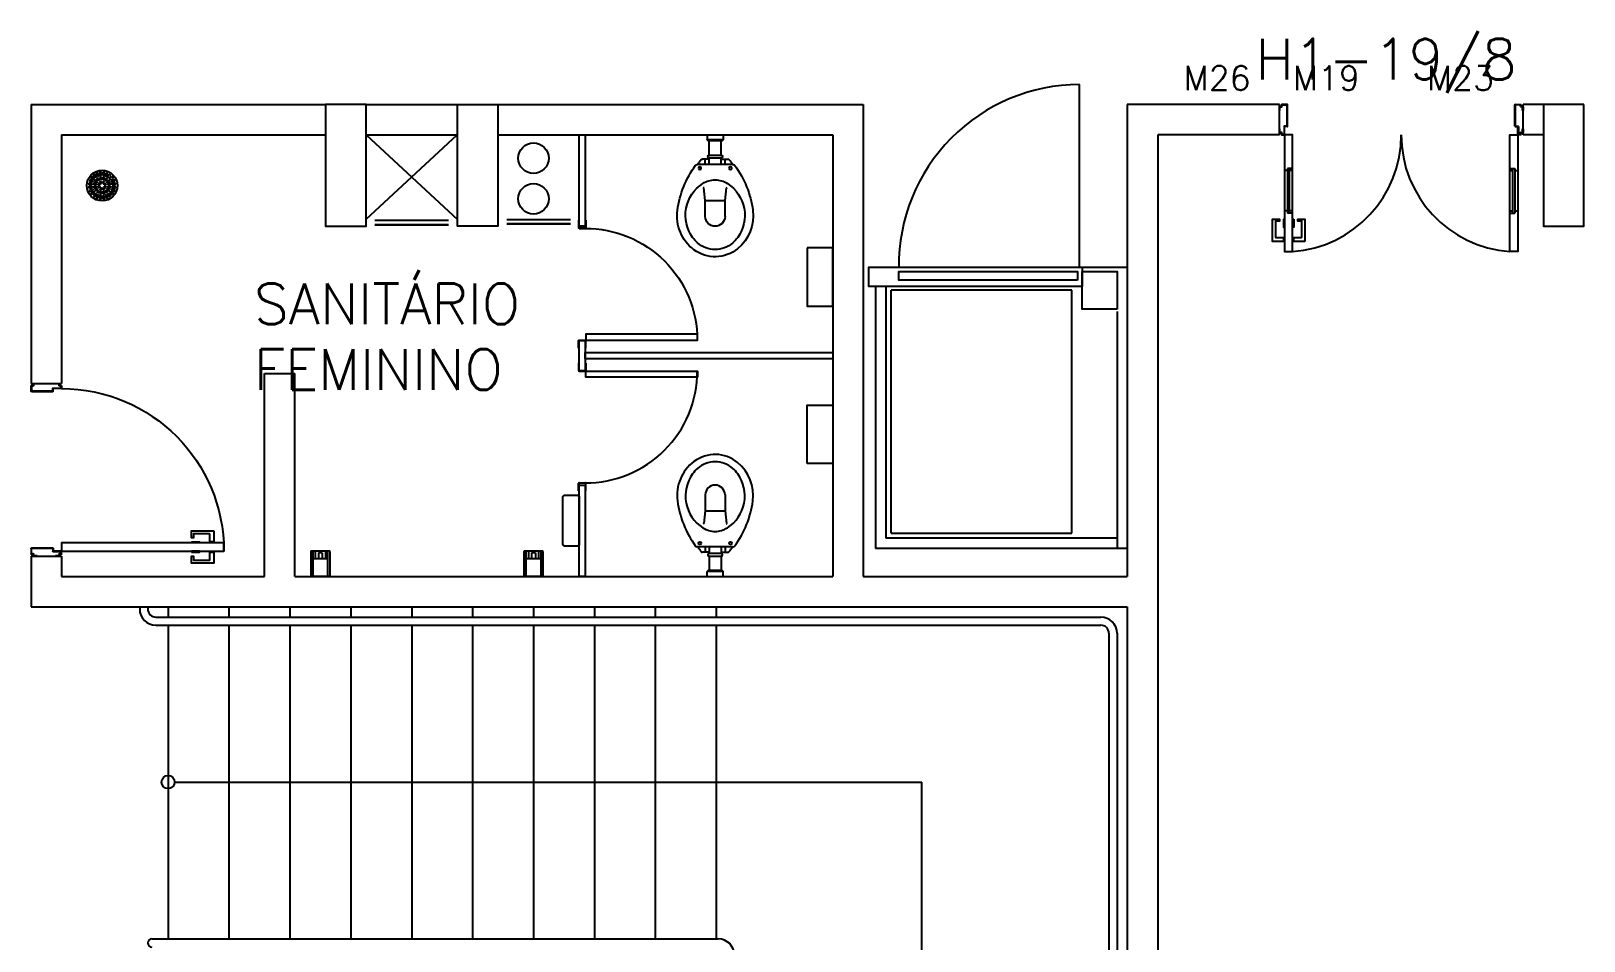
# Model space of a CAD drawing. Header units: millimetres. Extents: x 1887 to 2405, y 1100 to 1335.
# Drawn here: x 2227.71 to 2235.36, y 1226.2 to 1230.68 of the extents above; entities that cross this region are included whole.
import ezdxf

# ---------------------------------------------------------------- set-up
doc = ezdxf.new("R2010")
doc.units = ezdxf.units.MM
doc.linetypes.add('DASHED', pattern=[19.05, 12.7, -6.35])
for name, color, linetype in [('AR-ALV', 2, 'Continuous'), ('AR-CORR', 2, 'Continuous'), ('AR-DIVISÓRIAS', 1, 'Continuous'), ('AR-ELEV2', 1, 'Continuous'), ('AR-ELEV3', 1, 'Continuous'), ('AR-ESQ-C', 1, 'Continuous'), ('AR-ESTC', 3, 'Continuous'), ('AR-LOUCAS', 1, 'Continuous'), ('AR-PIS', 1, 'Continuous'), ('AR-PM', 2, 'Continuous'), ('AR-PORTA', 1, 'Continuous'), ('AR-SHAFT', 1, 'Continuous'), ('AR-SIM', 2, 'Continuous'), ('AR-TXTESQ1-CONG', 1, 'Continuous'), ('DT-ESQ-VENEZIANA-C', 2, 'Continuous'), ('DT-ESQ-VENEZIANA-V', 2, 'Continuous'), ('DV- VISTA', 2, 'Continuous'), ('ENDEREÇO', 2, 'Continuous'), ('EQUIPAMENTO', 2, 'Continuous'), ('HE_TIGRECAD', 1, 'Continuous'), ('maçaneta', 1, 'Continuous'), ('mov', 1, 'Continuous'), ('PM-PERFIL U-C', 2, 'Continuous'), ('PM-VIDRO', 1, 'Continuous'), ('pm1', 2, 'Continuous'), ('pm2', 2, 'Continuous'), ('PRA', 7, 'Continuous'), ('projeção', 1, 'DASHED'), ('TEXTO', 2, 'Continuous'), ('WC1', 1, 'Continuous'), ('WC2', 1, 'Continuous'), ('WC3', 1, 'Continuous')]:
    doc.layers.add(name, color=color, linetype=linetype)
doc.styles.add('S12', font='simplex.shx', dxfattribs={"width": 1.1, "height": 0.12})
doc.styles.add('UNB-100', font='simplex.shx', dxfattribs={"height": 0.2})
doc.styles.add('UNB1-100', font='simplex.shx', dxfattribs={"height": 0.2})

# ---------------------------------------------------------------- blocks, each defined once
blk = doc.blocks.new('elev-plataforma-planta')
at = {"layer": 'AR-ELEV2', "color": 2}
for p, q in [((1.1624, 1.3098), (0.2724, 1.3098)), ((0.2724, 1.3098), (0.2724, 0.1133)), ((1.1624, 1.3098), (1.1624, 0.1133)), ((0.2724, 0.1133), (0.3124, 0.1133)), ((0.3124, 0.1133), (1.1024, 0.1133)), ((1.1024, 0.1133), (1.1624, 0.1133))]:
    blk.add_line(p, q, dxfattribs=at)
for points in [[(0.05, 0.2056), (0.2212, 0.2056), (0.2212, 0.0211), (0.05, 0.0211)], [(0.2212, 0.0938), (1.2735, 0.0938), (1.2735, 0), (0.2212, 0)]]:
    blk.add_lwpolyline(points, close=True, dxfattribs=at)
at = {"layer": 'AR-ELEV3', "color": 2}
for p, q in [((0, 0), (0, 1.3841)), ((0, 1.3841), (1.2397, 1.3841)), ((0.05, 0.218), (0.05, 1.3841)), ((1.2397, 0.0938), (1.2397, 1.3841)), ((0.05, 1.3341), (1.1897, 1.3341)), ((1.1897, 0.0938), (1.1897, 1.3341)), ((0.2212, 0), (0, 0))]:
    blk.add_line(p, q, dxfattribs=at)
blk.add_lwpolyline([(0.2454, 0.0635), (1.1253, 0.0635), (1.1253, 0.0211), (0.2454, 0.0211)], close=True, dxfattribs=at)
at = {"layer": 'projeção', "color": 2}
blk.add_line((0.2353, 0), (0.2353, -0.9), dxfattribs=at)
blk.add_arc((0.2338, -0.0085), 0.8915, 270.09457, 0.5456, dxfattribs=at)
blk = doc.blocks.new('PB')
at = {"layer": 'mov'}
blk.add_arc((0.0015, 0.0172), 0.55, 359.7335, 90, dxfattribs=at)
at = {"layer": 'pm1'}
blk.add_lwpolyline([(0.0315, 0.5673), (0.0315, 0.0172), (0.0015, 0.0172), (0.0015, 0.5673)], close=True, dxfattribs=at)
at = {"layer": 'pm2'}
for p, q in [((-0.0385, 0.0172), (-0.0008, 0.0172)), ((-0.0385, 0.0158), (-0.0385, 0.0172)), ((-0.0008, 0.0158), (-0.0385, 0.0158)), ((0, 0.015), (0, -0.015)), ((0.0015, -0.0152), (0.0015, 0.015)), ((0.5515, -0.0152), (0.5515, 0.015)), ((0.553, 0.015), (0.553, -0.015)), ((0.5915, 0.0172), (0.5537, 0.0172)), ((0.5537, 0.0158), (0.5915, 0.0158)), ((0.5915, 0.0158), (0.5915, 0.0172)), ((-0.001, -0.016), (-0.0385, -0.016)), ((-0.0385, -0.0175), (-0.0385, -0.016)), ((-0.0385, -0.0175), (-0.0008, -0.0175)), ((0.5915, -0.0175), (0.5537, -0.0175)), ((0.554, -0.016), (0.5915, -0.016)), ((0.5915, -0.0175), (0.5915, -0.016))]:
    blk.add_line(p, q, dxfattribs=at)
for centre, radius, start, end in [((-0.0008, 0.015), 0.00225, 0, 90), ((-0.0008, 0.015), 0.00075, 0, 90), ((0.5537, 0.015), 0.00225, 90, 180), ((0.5537, 0.015), 0.00075, 90, 180), ((-0.001, -0.015), 0.001, 270, 0), ((-0.0008, -0.0152), 0.00225, 270, 0), ((0.5537, -0.0152), 0.00225, 180, 270), ((0.554, -0.015), 0.001, 180, 270)]:
    blk.add_arc(centre, radius, start, end, dxfattribs=at)
blk = doc.blocks.new('DV6')
at = {"layer": 'DV- VISTA'}
blk.add_lwpolyline([(0.03, 0), (0.03, -0.45), (0, -0.45), (0, 0)], close=True, dxfattribs=at)
blk = doc.blocks.new('DV3')
at = {"layer": 'DV- VISTA', "color": 2}
blk.add_lwpolyline([(0.03, 0), (0.03, -0.15), (0, -0.15), (0, 0)], close=True, dxfattribs=at)
blk = doc.blocks.new('DV4')
at = {"layer": 'DV- VISTA', "color": 2}
blk.add_lwpolyline([(0.03, 0), (0.03, -1.22), (0, -1.22), (0, 0)], close=True, dxfattribs=at)
blk = doc.blocks.new('PM3')
at = {"layer": 'maçaneta'}
for points in [[(0.02, 0.825), (-0.035, 0.825), (-0.035, 0.715), (0, 0.715), (0, 0.725), (-0.02, 0.725), (-0.02, 0.8035, -0.414214), (-0.0185, 0.805), (0.02, 0.805)], [(0.125, 0.825), (0.07, 0.825), (0.07, 0.805), (0.1085, 0.805, -0.414214), (0.11, 0.8035), (0.11, 0.725), (0.09, 0.725), (0.09, 0.715), (0.125, 0.715)]]:
    blk.add_lwpolyline(points, format="xyb", close=True, dxfattribs=at)
for points in [[(0.02, 0.715), (0.02, 0.755), (0.025, 0.755), (0.025, 0.715)], [(0.07, 0.715), (0.07, 0.755), (0.065, 0.755), (0.065, 0.715)]]:
    blk.add_lwpolyline(points, close=True, dxfattribs=at)
at = {"layer": 'mov'}
blk.add_arc((0.025, 0.075), 0.8, 0, 90, dxfattribs=at)
at = {"layer": 'PM-PERFIL U-C'}
for p, q in [((0, 0.045), (0, 0.0635)), ((0.002, 0.045), (0, 0.045)), ((0.0015, 0.065), (0.01, 0.065)), ((0.002, 0.063), (0.002, 0.045)), ((0.0105, 0.063), (0.002, 0.063)), ((0.01, 0.065), (0.01, 0.0735)), ((0.0115, 0.075), (0.0235, 0.075)), ((0.012, 0.073), (0.012, 0.0645)), ((0.023, 0.073), (0.012, 0.073)), ((0.023, 0.0335), (0.023, 0.073)), ((0.038, 0.032), (0.0245, 0.032)), ((0.025, 0.0735), (0.025, 0.034)), ((0.0385, 0.034), (0.025, 0.034)), ((0.038, 0.032), (0.038, -0.073)), ((0.04, 0.0325), (0.04, -0.0735)), ((0.81, 0.0325), (0.81, -0.0735)), ((0.8115, 0.034), (0.825, 0.034)), ((0.812, 0.032), (0.8255, 0.032)), ((0.812, 0.032), (0.812, -0.073)), ((0.825, 0.0735), (0.825, 0.034)), ((0.8385, 0.075), (0.8265, 0.075)), ((0.827, 0.073), (0.838, 0.073)), ((0.827, 0.0335), (0.827, 0.073)), ((0.838, 0.073), (0.838, 0.0645)), ((0.8395, 0.063), (0.848, 0.063)), ((0.84, 0.065), (0.84, 0.0735)), ((0.8485, 0.065), (0.84, 0.065)), ((0.848, 0.063), (0.848, 0.045)), ((0.848, 0.045), (0.85, 0.045)), ((0.85, 0.045), (0.85, 0.0635)), ((0, -0.045), (0.002, -0.045)), ((0, -0.0635), (0, -0.045)), ((0.01, -0.065), (0.0015, -0.065)), ((0.002, -0.045), (0.002, -0.063)), ((0.002, -0.063), (0.0105, -0.063)), ((0.01, -0.0735), (0.01, -0.065)), ((0.0385, -0.075), (0.0115, -0.075)), ((0.012, -0.0645), (0.012, -0.073)), ((0.012, -0.073), (0.038, -0.073)), ((0.8115, -0.075), (0.8385, -0.075)), ((0.838, -0.073), (0.812, -0.073)), ((0.838, -0.0645), (0.838, -0.073)), ((0.848, -0.063), (0.8395, -0.063)), ((0.84, -0.0735), (0.84, -0.065)), ((0.84, -0.065), (0.8485, -0.065)), ((0.85, -0.045), (0.848, -0.045)), ((0.848, -0.045), (0.848, -0.063)), ((0.85, -0.0635), (0.85, -0.045))]:
    blk.add_line(p, q, dxfattribs=at)
for centre, start, end in [((0.0015, 0.0635), 90, 180), ((0.0115, 0.0735), 90, 180), ((0.0105, 0.0645), 270, 0), ((0.0245, 0.0335), 180, 270), ((0.0235, 0.0735), 360, 90), ((0.0385, 0.0325), 0, 90), ((0.8115, 0.0325), 90, 180), ((0.8265, 0.0735), 90, 180), ((0.8255, 0.0335), 270, 0), ((0.8395, 0.0645), 180, 270), ((0.8385, 0.0735), 0, 90), ((0.8485, 0.0635), 0, 90), ((0.0015, -0.0635), 180, 270), ((0.0115, -0.0735), 180, 270), ((0.0105, -0.0645), 0, 90), ((0.0385, -0.0735), 269.93864, 0), ((0.8115, -0.0735), 180, 270.06136), ((0.8395, -0.0645), 90, 180), ((0.8385, -0.0735), 270, 0), ((0.8485, -0.0635), 270, 0)]:
    blk.add_arc(centre, 0.0015, start, end, dxfattribs=at)
at = {"layer": 'pm1'}
blk.add_lwpolyline([(0.065, 0.875), (0.065, 0.075), (0.025, 0.075), (0.025, 0.875)], close=True, dxfattribs=at)
blk = doc.blocks.new('marco-d')
at = {"layer": 'PM-PERFIL U-C'}
for p, q in [((-0.0135, 0), (-0.0015, 0)), ((-0.025, -0.03), (-0.025, -0.0115)), ((-0.023, -0.03), (-0.025, -0.03)), ((-0.0235, -0.01), (-0.015, -0.01)), ((-0.0145, -0.012), (-0.023, -0.012)), ((-0.023, -0.012), (-0.023, -0.03)), ((-0.015, -0.01), (-0.015, -0.0015)), ((-0.002, -0.002), (-0.013, -0.002)), ((-0.013, -0.002), (-0.013, -0.0105)), ((-0.002, -0.0415), (-0.002, -0.002)), ((0.013, -0.043), (-0.0005, -0.043)), ((0, -0.0015), (0, -0.041)), ((0.0135, -0.041), (0, -0.041)), ((0.013, -0.043), (0.013, -0.148)), ((0.015, -0.0425), (0.015, -0.1485)), ((-0.025, -0.1385), (-0.025, -0.12)), ((-0.025, -0.12), (-0.023, -0.12)), ((-0.015, -0.14), (-0.0235, -0.14)), ((-0.023, -0.12), (-0.023, -0.138)), ((-0.023, -0.138), (-0.0145, -0.138)), ((-0.015, -0.1485), (-0.015, -0.14)), ((0.0135, -0.15), (-0.0135, -0.15)), ((-0.013, -0.1395), (-0.013, -0.148)), ((-0.013, -0.148), (0.013, -0.148))]:
    blk.add_line(p, q, dxfattribs=at)
for centre, start, end in [((-0.0135, -0.0015), 90, 180), ((-0.0015, -0.0015), 360, 90), ((-0.0235, -0.0115), 90, 180), ((-0.0145, -0.0105), 270, 0), ((-0.0005, -0.0415), 180, 270), ((0.0135, -0.0425), 0, 90), ((-0.0235, -0.1385), 180, 270), ((-0.0135, -0.1485), 180, 270), ((-0.0145, -0.1395), 0, 90), ((0.0135, -0.1485), 269.93864, 0)]:
    blk.add_arc(centre, 0.0015, start, end, dxfattribs=at)
blk = doc.blocks.new('marco-e')
at = {"layer": 'PM-PERFIL U-C'}
for p, q in [((-0.015, -0.0425), (-0.015, -0.1485)), ((-0.0135, -0.041), (0, -0.041)), ((-0.013, -0.043), (0.0005, -0.043)), ((-0.013, -0.043), (-0.013, -0.148)), ((0, -0.0015), (0, -0.041)), ((0.0135, 0), (0.0015, 0)), ((0.002, -0.0415), (0.002, -0.002)), ((0.002, -0.002), (0.013, -0.002)), ((0.013, -0.002), (0.013, -0.0105)), ((0.0145, -0.012), (0.023, -0.012)), ((0.015, -0.01), (0.015, -0.0015)), ((0.0235, -0.01), (0.015, -0.01)), ((0.023, -0.012), (0.023, -0.03)), ((0.023, -0.03), (0.025, -0.03)), ((0.025, -0.03), (0.025, -0.0115)), ((-0.0135, -0.15), (0.0135, -0.15)), ((0.013, -0.148), (-0.013, -0.148)), ((0.013, -0.1395), (0.013, -0.148)), ((0.023, -0.138), (0.0145, -0.138)), ((0.015, -0.14), (0.0235, -0.14)), ((0.015, -0.1485), (0.015, -0.14)), ((0.025, -0.12), (0.023, -0.12)), ((0.023, -0.12), (0.023, -0.138)), ((0.025, -0.1385), (0.025, -0.12))]:
    blk.add_line(p, q, dxfattribs=at)
for centre, start, end in [((-0.0135, -0.0425), 90, 180), ((0.0015, -0.0015), 90, 180), ((0.0005, -0.0415), 270, 0), ((0.0145, -0.0105), 180, 270), ((0.0135, -0.0015), 0, 90), ((0.0235, -0.0115), 0, 90), ((-0.0135, -0.1485), 180, 270.06136), ((0.0145, -0.1395), 90, 180), ((0.0135, -0.1485), 270, 0), ((0.0235, -0.1385), 270, 0)]:
    blk.add_arc(centre, 0.0015, start, end, dxfattribs=at)
blk = doc.blocks.new('PM6V')
at = {"layer": 'maçaneta'}
for points in [[(1.075, 0.675), (1.13, 0.675), (1.13, 0.655), (1.0915, 0.655, 0.414214), (1.09, 0.6535), (1.09, 0.575), (1.11, 0.575), (1.11, 0.565), (1.075, 0.565)], [(1.18, 0.675), (1.235, 0.675), (1.235, 0.565), (1.2, 0.565), (1.2, 0.575), (1.22, 0.575), (1.22, 0.6535, 0.414214), (1.2185, 0.655), (1.18, 0.655)]]:
    blk.add_lwpolyline(points, format="xyb", close=True, dxfattribs=at)
for points in [[(1.13, 0.565), (1.13, 0.605), (1.135, 0.605), (1.135, 0.565)], [(1.18, 0.565), (1.18, 0.605), (1.175, 0.605), (1.175, 0.565)]]:
    blk.add_lwpolyline(points, close=True, dxfattribs=at)
at = {"layer": 'mov'}
for centre, start, end in [((0.025, 0.1514), 359.86061, 86.01115), ((1.175, 0.1514), 93.98885, 180.13939)]:
    blk.add_arc(centre, 0.575, start, end, dxfattribs=at)
at = {"layer": 'PM-VIDRO'}
for p, q in [((0.04, 0.325), (0.04, 0.525)), ((0.05, 0.525), (0.05, 0.325)), ((1.15, 0.525), (1.15, 0.325)), ((1.16, 0.325), (1.16, 0.525))]:
    blk.add_line(p, q, dxfattribs=at)
at = {"layer": 'pm1'}
for p, q in [((0.04, 0.525), (0.025, 0.525)), ((0.065, 0.535), (0.04, 0.535)), ((0.04, 0.525), (0.04, 0.535)), ((0.05, 0.535), (0.05, 0.525)), ((0.065, 0.525), (0.05, 0.525)), ((0.065, 0.535), (0.065, 0.525)), ((1.135, 0.535), (1.135, 0.525)), ((1.135, 0.535), (1.16, 0.535)), ((1.135, 0.525), (1.15, 0.525)), ((1.15, 0.535), (1.15, 0.525)), ((1.16, 0.525), (1.16, 0.535)), ((1.16, 0.525), (1.175, 0.525)), ((0.04, 0.325), (0.025, 0.325)), ((0.04, 0.315), (0.04, 0.325)), ((0.065, 0.315), (0.04, 0.315)), ((0.065, 0.325), (0.05, 0.325)), ((0.05, 0.325), (0.05, 0.315)), ((0.065, 0.325), (0.065, 0.315)), ((1.135, 0.325), (1.135, 0.315)), ((1.135, 0.325), (1.15, 0.325)), ((1.135, 0.315), (1.16, 0.315)), ((1.15, 0.325), (1.15, 0.315)), ((1.16, 0.315), (1.16, 0.325)), ((1.16, 0.325), (1.175, 0.325))]:
    blk.add_line(p, q, dxfattribs=at)
for points in [[(0.025, 0.525), (0.025, 0.725), (0.065, 0.725), (0.065, 0.525)], [(1.175, 0.525), (1.175, 0.725), (1.135, 0.725), (1.135, 0.525)], [(0.065, 0.325), (0.065, 0.15), (0.025, 0.15), (0.025, 0.325)], [(1.135, 0.325), (1.135, 0.15), (1.175, 0.15), (1.175, 0.325)]]:
    blk.add_lwpolyline(points, dxfattribs=at)
at = {"layer": 'pm2'}
for p, q in [((0.025, 0.325), (0.025, 0.525)), ((0.065, 0.525), (0.065, 0.325)), ((1.135, 0.525), (1.135, 0.325)), ((1.175, 0.325), (1.175, 0.525))]:
    blk.add_line(p, q, dxfattribs=at)
at = {"layer": 'pm1'}
for name, p in [('marco-d', (0.025, 0.15)), ('marco-e', (1.175, 0.15))]:
    blk.add_blockref(name, p, dxfattribs=at)
blk = doc.blocks.new('PPLR-01p')
at = {"layer": 'WC1', "color": 1}
blk.add_lwpolyline([(-0.1435, 0.126), (0.1435, 0.126), (0.1435, 0), (-0.1435, 0), (-0.1435, 0.126)], dxfattribs=at)
blk = doc.blocks.new('TLHR-01p')
at = {"layer": 'WC1', "color": 1}
blk.add_lwpolyline([(-0.117, 0.08), (0.117, 0.08, -0.414214), (0.125, 0.072), (0.125, 0.008, -0.414214), (0.117, 0), (-0.117, 0, -0.414214), (-0.125, 0.008), (-0.125, 0.072, -0.414214)], format="xyb", close=True, dxfattribs=at)
blk = doc.blocks.new('SBSPRAY-P')
at = {"layer": 'WC1', "color": 1}
for p, q in [((-0.0444, 0), (0.0444, 0)), ((-0.0469, -0.122), (-0.0469, -0.0025)), ((-0.0376, -0.0025), (-0.0376, -0.122)), ((0.0376, -0.122), (0.0376, -0.0025)), ((0.0376, -0.0025), (0.0376, -0.122)), ((0.0469, -0.122), (0.0469, -0.0025)), ((-0.0444, -0.1245), (0.0444, -0.1245)), ((-0.0376, -0.0861), (0.0376, -0.0861))]:
    blk.add_line(p, q, dxfattribs=at)
for centre, start, end in [((-0.0444, -0.0025), 90, 180), ((0.0444, -0.0025), 0, 90), ((-0.0351, -0.0025), 90, 180), ((0.0351, -0.0025), 0, 90), ((-0.0444, -0.122), 180, 270), ((-0.0351, -0.122), 180, 270), ((0.0351, -0.122), 270, 360), ((0.0444, -0.122), 270, 0)]:
    blk.add_arc(centre, 0.0025, start, end, dxfattribs=at)
at = {"layer": 'WC2', "color": 1}
for p, q in [((-0.0247, -0.1245), (-0.0247, -0.0861)), ((-0.0096, -0.1161), (-0.0096, -0.0861)), ((-0.0096, -0.1161), (0.0096, -0.1161)), ((0.0096, -0.1161), (0.0096, -0.0861)), ((0.0247, -0.1245), (0.0247, -0.0861))]:
    blk.add_line(p, q, dxfattribs=at)
blk = doc.blocks.new('BACI-01P')
at = {"layer": 'WC1'}
for p, q in [((0.146, 0.0857), (0.146, 0.0887)), ((0.1191, 0.03), (0.1139, 0.03)), ((0.1139, 0.0298), (0.1139, -0.0298)), ((0.1191, 0.03), (0.1191, 0.0624)), ((0.1191, -0.03), (0.1139, -0.03)), ((0.1191, -0.03), (0.1191, -0.0624)), ((0.146, -0.0857), (0.146, -0.0887))]:
    blk.add_line(p, q, dxfattribs=at)
for centre, radius, start, end in [((0.4364, -0.2936), 0.4837, 97.68046, 126.34544), ((0.3996, -0.0205), 0.2081, 36.88811, 97.68046), ((0.4044, -0.3155), 0.4771, 122.78184, 126.16044), ((0.1551, 0.0887), 0.00909, 126.33581, 180), ((0.4268, 0), 0.174, 320.47667, 36.88811), ((0.1282, 0.0624), 0.00909, 126.16044, 180), ((0.1282, -0.0624), 0.00909, 180, 233.83956), ((0.4044, 0.3155), 0.4771, 233.83956, 237.21816), ((0.1551, -0.0887), 0.00909, 180, 238.98254), ((0.4364, 0.2936), 0.4837, 233.75773, 262.31954), ((0.3996, 0.0205), 0.2081, 262.31954, 320.89786)]:
    blk.add_arc(centre, radius, start, end, dxfattribs=at)
at = {"layer": 'WC2'}
for p, q in [((0.146, -0.0857), (0.146, 0.0857)), ((0, 0.04), (0.023, 0.04)), ((0.025, 0.035), (0.025, 0.038)), ((0.025, -0.035), (0.025, 0.035)), ((0.025, 0.035), (0.028, 0.035)), ((0.03, -0.033), (0.03, 0.033)), ((0.1, 0.03), (0.03, 0.03)), ((0.1, 0.0298), (0.1, -0.0298)), ((0, -0.04), (0.023, -0.04)), ((0.025, -0.038), (0.025, -0.035)), ((0.025, -0.035), (0.028, -0.035)), ((0.1, -0.03), (0.03, -0.03))]:
    blk.add_line(p, q, dxfattribs=at)
for centre, radius, start, end in [((0.3966, -0.0404), 0.1866, 54.25145, 147.32014), ((0.4126, -0.0182), 0.1592, 41.32993, 54.25145), ((0.4333, 0), 0.1317, 0, 41.32993), ((0.023, 0.038), 0.002, 0, 90), ((0.028, 0.033), 0.002, 0, 90), ((0.107, 0.0298), 0.00697, 0, 180), ((0.3335, 0), 0.1117, 147.32014, 180), ((0.3335, 0), 0.1117, 180, 212.67986), ((0.4333, 0), 0.1317, 318.67007, 0), ((0.023, -0.038), 0.002, 270, 0), ((0.028, -0.033), 0.002, 270, 0), ((0.107, -0.0298), 0.00697, 180, 0), ((0.3966, 0.0404), 0.1866, 212.67986, 305.74855), ((0.4126, 0.0182), 0.1592, 305.74855, 318.67007)]:
    blk.add_arc(centre, radius, start, end, dxfattribs=at)
at = {"layer": 'WC3'}
for p, q in [((0.146, 0.0497), (0.1191, 0.0497)), ((0.146, 0.03), (0.1191, 0.03)), ((0.146, -0.03), (0.1191, -0.03)), ((0.146, -0.0497), (0.1191, -0.0497))]:
    blk.add_line(p, q, dxfattribs=at)
at = {"layer": 'WC3', "color": 1}
for p, q in [((0.261, 0.0562), (0.2593, 0.0585)), ((0.3229, 0.0486), (0.261, 0.0562)), ((0.3229, 0.0486), (0.3229, -0.0486)), ((0.4015, 0.0486), (0.3229, 0.0486)), ((0.261, -0.0562), (0.2593, -0.0585)), ((0.3229, -0.0486), (0.261, -0.0562)), ((0.4015, -0.0486), (0.3229, -0.0486))]:
    blk.add_line(p, q, dxfattribs=at)
for centre in [(0.1641, 0.075), (0.1641, -0.075)]:
    blk.add_circle(centre, 0.00682, dxfattribs=at)
blk.add_arc((0.4015, 0), 0.0486, 270, 90, dxfattribs=at)
blk = doc.blocks.new('caixasifon')
at = {"layer": 'HE_TIGRECAD', "color": 1}
for p, q in [((-0.0494, 0.003), (-0.0657, 0.003)), ((-0.0485, 0.0099), (-0.0643, 0.0141)), ((-0.0469, 0.0157), (-0.0627, 0.0199)), ((-0.0443, 0.0221), (-0.0584, 0.0303)), ((-0.0413, 0.0273), (-0.0554, 0.0355)), ((-0.0371, 0.0328), (-0.0486, 0.0444)), ((-0.0328, 0.0371), (-0.0444, 0.0486)), ((-0.0283, 0.003), (-0.0414, 0.003)), ((-0.0273, 0.0081), (-0.0394, 0.0131)), ((-0.025, 0.0136), (-0.0371, 0.0186)), ((-0.0273, 0.0413), (-0.0355, 0.0554)), ((-0.0222, 0.0179), (-0.0314, 0.0271)), ((-0.0221, 0.0443), (-0.0303, 0.0584)), ((-0.0179, 0.0222), (-0.0271, 0.0314)), ((-0.0106, 0.003), (-0.0203, 0.003)), ((-0.0157, 0.0469), (-0.0199, 0.0627)), ((-0.0136, 0.025), (-0.0186, 0.0371)), ((-0.0096, 0.0054), (-0.0165, 0.0122)), ((-0.0099, 0.0485), (-0.0141, 0.0643)), ((-0.0081, 0.0273), (-0.0131, 0.0394)), ((-0.0054, 0.0096), (-0.0122, 0.0165)), ((-0.003, 0.0494), (-0.003, 0.0657)), ((-0.003, 0.0283), (-0.003, 0.0414)), ((-0.003, 0.0106), (-0.003, 0.0203)), ((0.003, 0.0494), (0.003, 0.0657)), ((0.003, 0.0283), (0.003, 0.0414)), ((0.003, 0.0106), (0.003, 0.0203)), ((0.0054, 0.0096), (0.0122, 0.0165)), ((0.0081, 0.0273), (0.0131, 0.0394)), ((0.0096, 0.0054), (0.0165, 0.0122)), ((0.0099, 0.0485), (0.0141, 0.0643)), ((0.0106, 0.003), (0.0203, 0.003)), ((0.0136, 0.025), (0.0186, 0.0371)), ((0.0157, 0.0469), (0.0199, 0.0627)), ((0.0179, 0.0222), (0.0271, 0.0314)), ((0.0221, 0.0443), (0.0303, 0.0584)), ((0.0222, 0.0179), (0.0314, 0.0271)), ((0.025, 0.0136), (0.0371, 0.0186)), ((0.0273, 0.0413), (0.0355, 0.0554)), ((0.0273, 0.0081), (0.0394, 0.0131)), ((0.0283, 0.003), (0.0414, 0.003)), ((0.0328, 0.0371), (0.0444, 0.0486)), ((0.0371, 0.0328), (0.0486, 0.0444)), ((0.0413, 0.0273), (0.0554, 0.0355)), ((0.0443, 0.0221), (0.0584, 0.0303)), ((0.0469, 0.0157), (0.0627, 0.0199)), ((0.0485, 0.0099), (0.0643, 0.0141)), ((0.0494, 0.003), (0.0657, 0.003)), ((-0.0494, -0.003), (-0.0657, -0.003)), ((-0.0485, -0.0099), (-0.0643, -0.0141)), ((-0.0469, -0.0157), (-0.0627, -0.0199)), ((-0.0443, -0.0221), (-0.0584, -0.0303)), ((-0.0413, -0.0273), (-0.0554, -0.0355)), ((-0.0371, -0.0328), (-0.0486, -0.0444)), ((-0.0328, -0.0371), (-0.0444, -0.0486)), ((-0.0283, -0.003), (-0.0414, -0.003)), ((-0.0273, -0.0081), (-0.0394, -0.0131)), ((-0.025, -0.0136), (-0.0371, -0.0186)), ((-0.0273, -0.0413), (-0.0355, -0.0554)), ((-0.0222, -0.0179), (-0.0314, -0.0271)), ((-0.0221, -0.0443), (-0.0303, -0.0584)), ((-0.0179, -0.0222), (-0.0271, -0.0314)), ((-0.0106, -0.003), (-0.0203, -0.003)), ((-0.0157, -0.0469), (-0.0199, -0.0627)), ((-0.0136, -0.025), (-0.0186, -0.0371)), ((-0.0096, -0.0054), (-0.0165, -0.0122)), ((-0.0099, -0.0485), (-0.0141, -0.0643)), ((-0.0081, -0.0273), (-0.0131, -0.0394)), ((-0.0054, -0.0096), (-0.0122, -0.0165)), ((-0.003, -0.0106), (-0.003, -0.0203)), ((-0.003, -0.0283), (-0.003, -0.0414)), ((-0.003, -0.0494), (-0.003, -0.0657)), ((0.003, -0.0106), (0.003, -0.0203)), ((0.003, -0.0283), (0.003, -0.0414)), ((0.003, -0.0494), (0.003, -0.0657)), ((0.0054, -0.0096), (0.0122, -0.0165)), ((0.0081, -0.0273), (0.0131, -0.0394)), ((0.0096, -0.0054), (0.0165, -0.0122)), ((0.0099, -0.0485), (0.0141, -0.0643)), ((0.0106, -0.003), (0.0203, -0.003)), ((0.0136, -0.025), (0.0186, -0.0371)), ((0.0157, -0.0469), (0.0199, -0.0627)), ((0.0179, -0.0222), (0.0271, -0.0314)), ((0.0221, -0.0443), (0.0303, -0.0584)), ((0.0222, -0.0179), (0.0314, -0.0271)), ((0.025, -0.0136), (0.0371, -0.0186)), ((0.0273, -0.0081), (0.0394, -0.0131)), ((0.0273, -0.0413), (0.0355, -0.0554)), ((0.0283, -0.003), (0.0414, -0.003)), ((0.0328, -0.0371), (0.0444, -0.0486)), ((0.0371, -0.0328), (0.0486, -0.0444)), ((0.0413, -0.0273), (0.0554, -0.0355)), ((0.0443, -0.0221), (0.0584, -0.0303)), ((0.0469, -0.0157), (0.0627, -0.0199)), ((0.0485, -0.0099), (0.0643, -0.0141)), ((0.0494, -0.003), (0.0657, -0.003))]:
    blk.add_line(p, q, dxfattribs=at)
blk.add_circle((0, 0), 0.0755, dxfattribs=at)
for radius, start, end in [(0.0658, 167.61318, 177.38682), (0.0658, 152.61318, 162.38682), (0.0658, 137.61318, 147.38682), (0.0495, 168.4746, 176.5254), (0.0495, 153.4746, 161.5254), (0.0658, 122.61318, 132.38682), (0.0415, 161.64548, 175.85452), (0.0495, 138.4746, 146.5254), (0.0415, 139.14548, 153.35452), (0.0495, 123.4746, 131.5254), (0.0658, 107.61318, 117.38682), (0.0285, 163.54233, 173.95767), (0.0415, 116.64548, 130.85452), (0.0285, 141.04233, 151.45767), (0.0495, 108.4746, 116.5254), (0.0205, 143.41497, 171.58503), (0.0285, 118.54233, 128.95767), (0.0658, 92.61318, 102.38682), (0.0415, 94.14548, 108.35452), (0.0205, 98.41497, 126.58503), (0.011, 150.82662, 164.17338), (0.0495, 93.4746, 101.5254), (0.0285, 96.04233, 106.45767), (0.011, 105.82662, 119.17338), (0.0658, 77.61318, 87.38682), (0.0495, 78.4746, 86.5254), (0.0415, 71.64548, 85.85452), (0.0285, 73.54233, 83.95767), (0.0205, 53.41497, 81.58503), (0.011, 60.82662, 74.17338), (0.011, 15.82662, 29.17338), (0.0285, 51.04233, 61.45767), (0.0495, 63.4746, 71.5254), (0.0205, 8.41497, 36.58503), (0.0415, 49.14548, 63.35452), (0.0658, 62.61318, 72.38682), (0.0285, 28.54233, 38.95767), (0.0495, 48.4746, 56.5254), (0.0285, 6.04233, 16.45767), (0.0415, 26.64548, 40.85452), (0.0658, 47.61318, 57.38682), (0.0495, 33.4746, 41.5254), (0.0415, 4.14548, 18.35452), (0.0495, 18.4746, 26.5254), (0.0495, 3.4746, 11.5254), (0.0658, 32.61318, 42.38682), (0.0658, 17.61318, 27.38682), (0.0658, 2.61318, 12.38682), (0.0658, 182.61318, 192.38682), (0.0658, 197.61318, 207.38682), (0.0658, 212.61318, 222.38682), (0.0495, 183.4746, 191.5254), (0.0495, 198.4746, 206.5254), (0.0658, 227.61318, 237.38682), (0.0415, 184.14548, 198.35452), (0.0495, 213.4746, 221.5254), (0.0415, 206.64548, 220.85452), (0.0495, 228.4746, 236.5254), (0.0658, 242.61318, 252.38682), (0.0285, 186.04233, 196.45767), (0.0415, 229.14548, 243.35452), (0.0285, 208.54233, 218.95767), (0.0495, 243.4746, 251.5254), (0.0205, 188.41497, 216.58503), (0.0285, 231.04233, 241.45767), (0.0658, 257.61318, 267.38682), (0.0415, 251.64548, 265.85452), (0.0205, 233.41497, 261.58503), (0.011, 195.82662, 209.17338), (0.0495, 258.4746, 266.5254), (0.0285, 253.54233, 263.95767), (0.011, 240.82662, 254.17338), (0.011, 285.82662, 299.17338), (0.0205, 278.41497, 306.58503), (0.0285, 276.04233, 286.45767), (0.0415, 274.14548, 288.35452), (0.0495, 273.4746, 281.5254), (0.0658, 272.61318, 282.38682), (0.011, 330.82662, 344.17338), (0.0285, 298.54233, 308.95767), (0.0495, 288.4746, 296.5254), (0.0205, 323.41497, 351.58503), (0.0415, 296.64548, 310.85452), (0.0658, 287.61318, 297.38682), (0.0285, 321.04233, 331.45767), (0.0285, 343.54233, 353.95767), (0.0495, 303.4746, 311.5254), (0.0415, 319.14548, 333.35452), (0.0658, 302.61318, 312.38682), (0.0495, 318.4746, 326.5254), (0.0415, 341.64548, 355.85452), (0.0495, 333.4746, 341.5254), (0.0495, 348.4746, 356.5254), (0.0658, 317.61318, 327.38682), (0.0658, 332.61318, 342.38682), (0.0658, 347.61318, 357.38682)]:
    blk.add_arc((0, 0), radius, start, end, dxfattribs=at)

msp = doc.modelspace()

# ---------------------------------------------------------------- linework, layer by layer
at = {"layer": 'AR-ALV'}
for p, q in [((2227.7097, 1230.3235), (2229.1597, 1230.3235)), ((2227.7097, 1230.3235), (2227.7097, 1228.9485)), ((2229.3597, 1230.3235), (2229.8097, 1230.3235)), ((2230.0097, 1230.3235), (2231.8097, 1230.3235)), ((2231.8097, 1230.3235), (2231.8097, 1227.9985)), ((2233.8597, 1230.3235), (2233.1097, 1230.3235)), ((2233.1097, 1230.3235), (2233.1097, 1227.9985)), ((2233.1097, 1230.3235), (2233.1097, 1227.9985)), ((2233.8597, 1230.1735), (2233.8597, 1230.3235)), ((2235.0597, 1230.1735), (2235.0597, 1230.3235)), ((2235.1597, 1230.3235), (2235.0597, 1230.3235)), ((2227.8597, 1230.1735), (2229.1597, 1230.1735)), ((2227.8597, 1230.1735), (2227.8597, 1228.9485)), ((2229.3597, 1230.1735), (2229.8097, 1230.1735)), ((2230.0097, 1230.1735), (2231.6597, 1230.1735)), ((2231.6597, 1230.1735), (2231.6597, 1227.9985)), ((2233.2597, 1230.1735), (2233.2597, 1224.2485)), ((2233.8597, 1230.1735), (2233.2597, 1230.1735)), ((2235.1597, 1230.1735), (2235.0597, 1230.1735)), ((2228.8597, 1228.9985), (2229.0097, 1228.9985)), ((2228.8597, 1227.9985), (2228.8597, 1228.9985)), ((2229.0097, 1227.9985), (2229.0097, 1228.9985)), ((2227.7097, 1228.9485), (2227.8597, 1228.9485)), ((2227.7097, 1228.0985), (2227.7097, 1227.8485)), ((2227.7097, 1228.0985), (2227.8597, 1228.0985)), ((2227.8597, 1228.0985), (2227.8597, 1227.9985)), ((2227.8597, 1227.9985), (2228.8597, 1227.9985)), ((2229.0097, 1227.9985), (2231.6597, 1227.9985)), ((2231.8097, 1227.9985), (2233.1097, 1227.9985)), ((2227.7097, 1227.8485), (2233.1097, 1227.8485)), ((2233.1097, 1227.8485), (2233.1097, 1224.3985)), ((2233.1097, 1227.8485), (2233.1097, 1225.5985)), ((2233.1097, 1227.8485), (2233.1097, 1225.5985))]:
    msp.add_line(p, q, dxfattribs=at)
at = {"layer": 'AR-CORR'}
for p, q in [((2228.3247, 1227.7985), (2232.9797, 1227.7985)), ((2228.3247, 1227.7585), (2232.9797, 1227.7585)), ((2233.0197, 1227.7185), (2233.0197, 1224.5285)), ((2233.0597, 1227.7185), (2233.0597, 1224.5285)), ((2228.3047, 1226.2135), (2231.0947, 1226.2135))]:
    msp.add_line(p, q, dxfattribs=at)
for centre, radius, start, end in [((2232.9797, 1227.7185), 0.08, 0, 90), ((2232.9797, 1227.7185), 0.04, 0, 90), ((2228.3047, 1226.1935), 0.02, 90, 270), ((2231.0947, 1226.1335), 0.08, 0, 90)]:
    msp.add_arc(centre, radius, start, end, dxfattribs=at)
at = {"layer": 'AR-ESQ-C'}
for centre in [(2230.1847, 1230.0585), (2230.1847, 1229.8585)]:
    msp.add_circle(centre, 0.075, dxfattribs=at)
at = {"layer": 'AR-ESTC'}
for points in [[(2229.3597, 1230.3235), (2229.1597, 1230.3235), (2229.1597, 1229.7235), (2229.3597, 1229.7235)], [(2229.8097, 1230.3235), (2230.0097, 1230.3235), (2230.0097, 1229.7235), (2229.8097, 1229.7235)], [(2235.3597, 1230.3235), (2235.1597, 1230.3235), (2235.1597, 1229.7235), (2235.3597, 1229.7235)]]:
    msp.add_lwpolyline(points, close=True, dxfattribs=at)
at = {"layer": 'AR-PIS'}
for p, q in [((2228.3847, 1227.8485), (2228.3847, 1227.7985)), ((2228.6847, 1227.8485), (2228.6847, 1227.7985)), ((2228.9847, 1227.8485), (2228.9847, 1227.7985)), ((2229.2847, 1227.8485), (2229.2847, 1227.7985)), ((2229.5847, 1227.8485), (2229.5847, 1227.7985)), ((2229.8847, 1227.8485), (2229.8847, 1227.7985)), ((2230.1847, 1227.8485), (2230.1847, 1227.7985)), ((2230.4847, 1227.8485), (2230.4847, 1227.7985)), ((2230.7847, 1227.8485), (2230.7847, 1227.7985)), ((2231.0847, 1227.8485), (2231.0847, 1227.7985)), ((2228.3847, 1227.7585), (2228.3847, 1226.2135)), ((2228.6847, 1227.7585), (2228.6847, 1226.2135)), ((2228.9847, 1227.7585), (2228.9847, 1226.2135)), ((2229.2847, 1227.7585), (2229.2847, 1226.2135)), ((2229.5847, 1227.7585), (2229.5847, 1226.2135)), ((2229.8847, 1227.7585), (2229.8847, 1226.2135)), ((2230.1847, 1227.7585), (2230.1847, 1226.2135)), ((2230.4847, 1227.7585), (2230.4847, 1226.2135)), ((2230.7847, 1227.7585), (2230.7847, 1226.2135)), ((2231.0847, 1227.7585), (2231.0847, 1226.2135))]:
    msp.add_line(p, q, dxfattribs=at)
at = {"layer": 'AR-PM'}
for p, q in [((2228.2447, 1227.8485), (2228.2447, 1227.8385)), ((2228.2847, 1227.8485), (2228.2847, 1227.8385)), ((2232.0972, 1225.261), (2232.0972, 1226.986))]:
    msp.add_line(p, q, dxfattribs=at)
for radius in [0.08, 0.04]:
    msp.add_arc((2228.3247, 1227.8385), radius, 180, 270, dxfattribs=at)
at = {"layer": 'AR-SHAFT'}
for p, q in [((2229.3597, 1230.1735), (2229.8097, 1229.757)), ((2229.3612, 1229.7585), (2229.8088, 1230.1735))]:
    msp.add_line(p, q, dxfattribs=at)
at = {"layer": 'AR-SIM'}
msp.add_line((2228.417, 1226.986), (2232.0972, 1226.986), dxfattribs=at)
msp.add_circle((2228.3847, 1226.986), 0.0323, dxfattribs=at)
at = {"layer": 'DT-ESQ-VENEZIANA-C', "ltscale": 0.1}
for p, q in [((2229.4027, 1229.7325), (2229.7667, 1229.7325)), ((2229.4027, 1229.731), (2229.7667, 1229.731)), ((2230.0527, 1229.7362), (2230.3667, 1229.7362)), ((2230.0527, 1229.7347), (2230.3667, 1229.7347))]:
    msp.add_line(p, q, dxfattribs=at)
at = {"layer": 'DT-ESQ-VENEZIANA-V', "ltscale": 0.1}
for p, q in [((2229.4027, 1229.753), (2229.7667, 1229.753)), ((2230.0527, 1229.7567), (2230.3667, 1229.7567))]:
    msp.add_line(p, q, dxfattribs=at)

# ---------------------------------------------------------------- block references
at = {"rotation": 180}
msp.add_blockref('PM6V', (2235.0597, 1230.3235), dxfattribs=at)
msp.add_blockref('caixasifon', (2228.0597, 1229.9236))
at = {"layer": 'AR-DIVISÓRIAS'}
for name, p in [('DV6', (2230.4097, 1230.1735)), ('DV3', (2230.4097, 1229.161)), ('DV6', (2230.4097, 1228.4485))]:
    msp.add_blockref(name, p, dxfattribs=at)
at = {"layer": 'AR-DIVISÓRIAS', "rotation": 270}
msp.add_blockref('DV4', (2231.6597, 1229.101), dxfattribs=at)
at = {"layer": 'AR-LOUCAS', "xscale": -1, "rotation": 90}
for name, p in [('BACI-01P', (2231.0797, 1230.1735)), ('PPLR-01p', (2231.6597, 1229.4735))]:
    msp.add_blockref(name, p, dxfattribs=at)
at = {"layer": 'AR-LOUCAS'}
for name, p, rotation in [('PPLR-01p', (2231.6597, 1228.6985), 90), ('BACI-01P', (2231.0797, 1227.9985), 90), ('SBSPRAY-P', (2229.1347, 1227.9985), 180), ('SBSPRAY-P', (2230.1845, 1227.9985), 180)]:
    msp.add_blockref(name, p, dxfattribs=dict(at, rotation=rotation))
at = {"layer": 'AR-PORTA', "xscale": -1, "rotation": 270}
for name, p in [('PB', (2230.4247, 1229.161)), ('PM3', (2227.7847, 1228.0985))]:
    msp.add_blockref(name, p, dxfattribs=at)
at = {"layer": 'AR-PORTA', "rotation": 270}
msp.add_blockref('PB', (2230.4247, 1229.011), dxfattribs=at)
at = {"layer": 'EQUIPAMENTO', "rotation": 180}
msp.add_blockref('elev-plataforma-planta', (2233.1097, 1229.521), dxfattribs=at)
at = {"layer": 'PRA', "rotation": 90}
msp.add_blockref('TLHR-01p', (2230.4097, 1228.2735), dxfattribs=at)

# ---------------------------------------------------------------- texts
at = {"layer": 'AR-TXTESQ1-CONG', "style": 'S12'}
for s, p in [('M26', (2233.3882, 1230.3932)), ('M19', (2233.9264, 1230.3932)), ('M23', (2234.5871, 1230.3932))]:
    msp.add_text(s, height=0.12, dxfattribs=at).set_placement(p)
at = {"layer": 'ENDEREÇO', "style": 'UNB1-100'}
msp.add_text('H1-19/8', height=0.2, dxfattribs=at).set_placement((2233.742, 1230.4465))
at = {"layer": 'TEXTO', "style": 'UNB-100'}
for s, p in [('SANITÁRIO', (2228.8077, 1229.2406)), ('FEMININO', (2228.8077, 1228.9178))]:
    msp.add_text(s, height=0.2, dxfattribs=at).set_placement(p)

doc.saveas('drawing.dxf')
